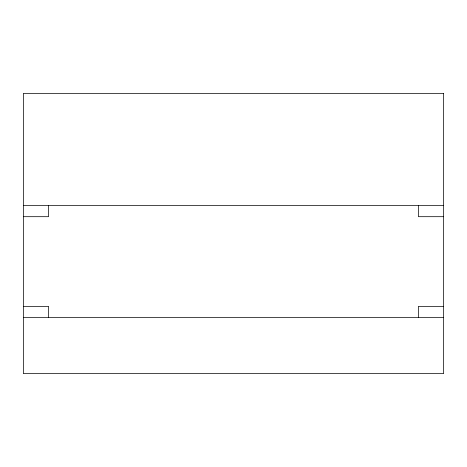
<?xml version="1.0" encoding="UTF-8"?>
<svg xmlns="http://www.w3.org/2000/svg" width="467" height="467" viewBox="0 0 467 467"><rect width="100%" height="100%" fill="white"/><g stroke="black" fill="none" stroke-linecap="round" stroke-linejoin="round"><path stroke-width="0.7" d="M23.35 205.48L443.65 205.48M23.35 216.688L48.568 216.688L48.568 205.48M443.65 216.688L418.432 216.688L418.432 205.48M23.35 306.352L48.568 306.352L48.568 317.56M443.65 306.352L418.432 306.352L418.432 317.56M23.35 317.56L443.65 317.56M443.65 93.4L23.35 93.4L23.35 373.6L443.65 373.6L443.65 93.4"/></g></svg>
